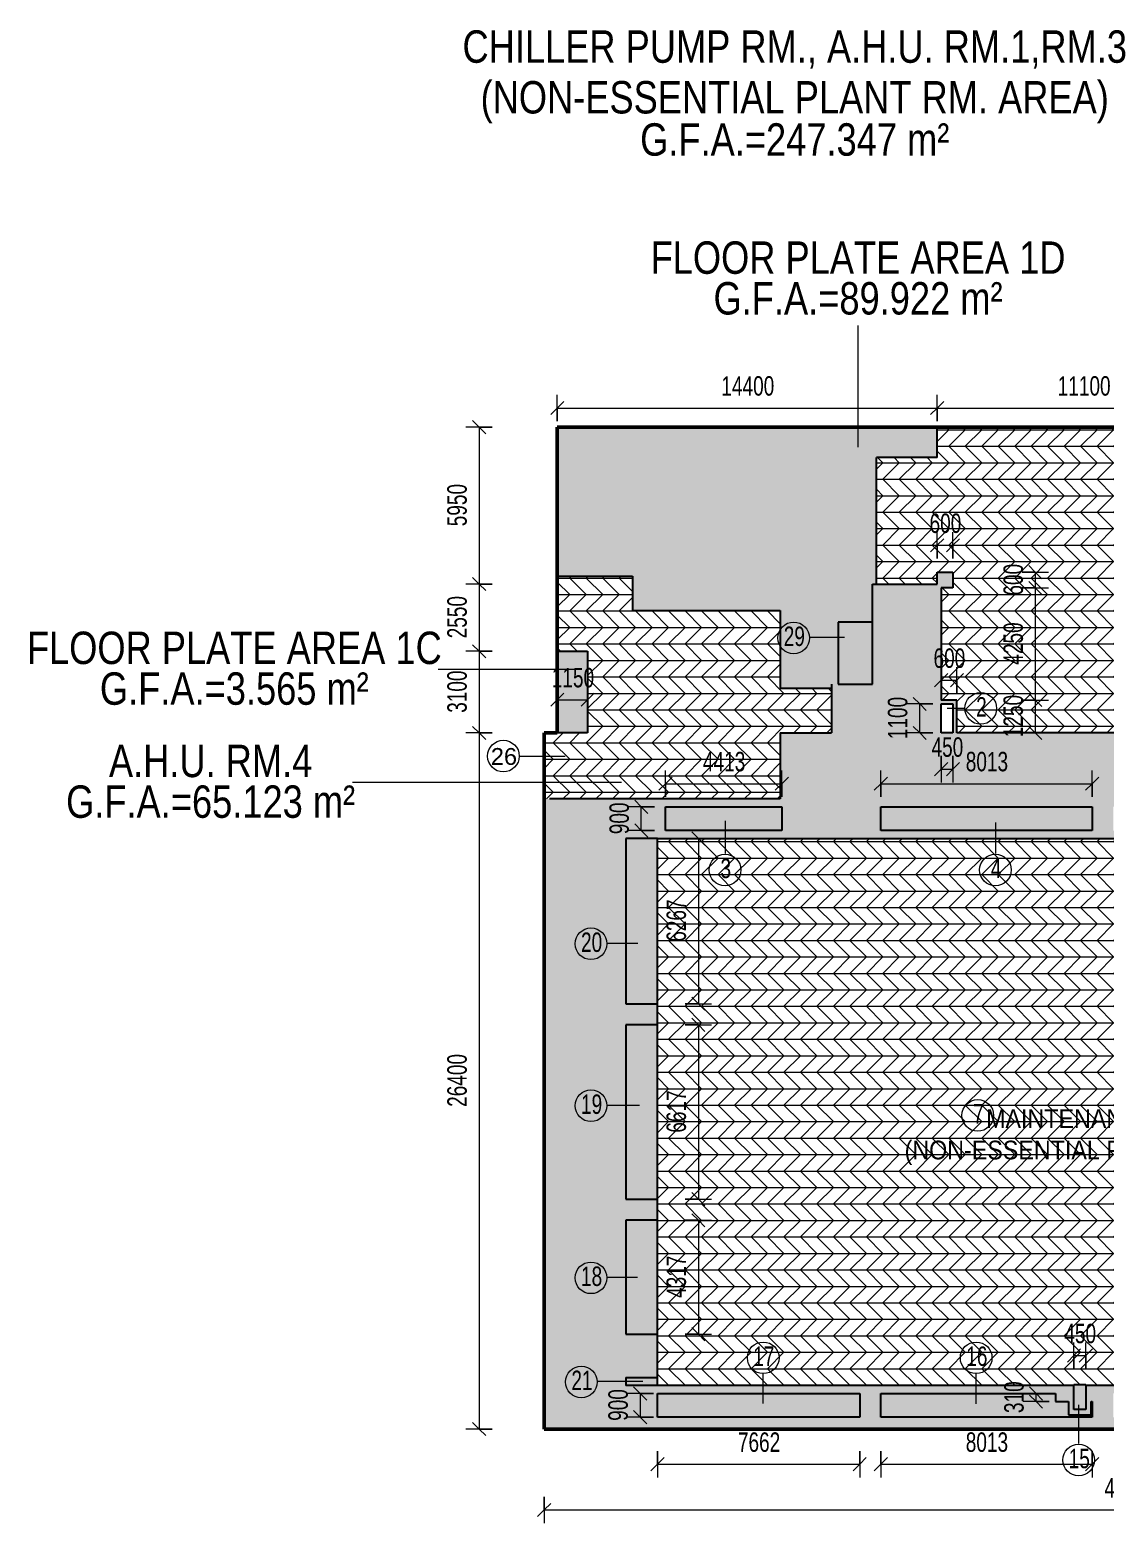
# Model space of a CAD drawing. Header units: millimetres. Extents: x 35540 to 832230, y -10956 to 416550.
# Drawn here: x 378141 to 418865, y 4140 to 60775 of the extents above; entities that cross this region are included whole.
import ezdxf

# ---------------------------------------------------------------- set-up
doc = ezdxf.new("R2010")
doc.units = ezdxf.units.MM
for name, color, linetype, lineweight in [('A-ANNO-DIMS', 211, 'Continuous', 5), ('A-ANNO-DIMS-500', 211, 'Continuous', 5), ('A-AREA-BNDY', 1, 'Continuous', 18), ('A-AREA-IDEN', 2, 'Continuous', 15), ('A-AREA-PATT', 32, 'Continuous', 5), ('A-DETL', 90, 'Continuous', 5), ('A-DETL-THIN', 151, 'Continuous', 5), ('G-ANNO-TEXT', 231, 'Continuous', 5)]:
    doc.layers.add(name, color=color, linetype=linetype, lineweight=lineweight)
doc.styles.add('Arial', font='arial.ttf', dxfattribs={"width": 0.7, "height": 737.649701})
doc.styles.add('Arial_3', font='arial.ttf', dxfattribs={"width": 0.8, "height": 1229.416168})
doc.styles.add('Arial_5', font='arial.ttf', dxfattribs={"height": 639.296407})
doc.styles.add('Swis721 BT', font='swiss.ttf', dxfattribs={"width": 0.89, "height": 709.553159})
doc.dimstyles.new('Linear_-_1_5mm_Arial', dxfattribs={"dimscale": 304.8, "dimtxt": 750, "dimasz": 1.64042, "dimexe": 1.64042, "dimexo": 0.0625, "dimgap": 0.82021, "dimtad": 1, "dimdec": 0, "dimzin": 0, "dimdsep": 46, "dimtxsty": 'Arial', "dimblk1": 'OBLIQUE', "dimblk2": 'OBLIQUE', "dimsah": 1, "dimcen": 0.09, "dimadec": 0, "dimazin": 0, "dimtfac": 1, "dimtdec": 4, "dimtix": 1, "dimtmove": 0, "dimatfit": 3, "dimfxl": 1.64042, "dimfxlon": 1, "dimtvp": 1, "dimtolj": 1, "dimtzin": 0, "dimarcsym": 2})
pattern_1 = [(0, (360496.2, 0), (0, 624.75), []), (315, (360496.2, 0), (624.75, 6e-14), [883.53, -883.53]), (45, (360496.2, 0), (624.75, -6e-14), [883.53, -883.53])]

# ---------------------------------------------------------------- blocks, each defined once
blk = doc.blocks.new('DIMBLOCK153-2_F')
at = {"layer": 'A-ANNO-DIMS-500'}
for p, q in [((412536, 40725), (412536, 41725)), ((412536, 41225), (412786, 41475)), ((413136, 40725), (413136, 41725)), ((413136, 41225), (413386, 41475)), ((412536, 41225), (412286, 40975)), ((412536, 41225), (413136, 41225)), ((412536, 41225), (412536, 40725)), ((413136, 41225), (412886, 40975)), ((413136, 41225), (413136, 40725))]:
    blk.add_line(p, q, dxfattribs=at)
at = {"layer": 'A-ANNO-DIMS-500', "color": 0, "insert": (412247, 42432), "char_height": 737.6, "width": 1412.31, "attachment_point": 1, "line_spacing_factor": 0.938532, "style": 'Arial'}
blk.add_mtext('600', dxfattribs=at)
blk = doc.blocks.new('_Oblique')
at = {"color": 0, "linetype": 'ByBlock', "lineweight": -2}
blk.add_line((-0.5, -0.5), (0.5, 0.5), dxfattribs=at)
blk = doc.blocks.new('DIMBLOCK156-2_F')
at = {"layer": 'A-ANNO-DIMS-500'}
for p, q in [((398136, 45933), (398136, 46933)), ((398136, 46433), (398386, 46683)), ((412536, 45933), (412536, 46933)), ((412536, 46433), (412786, 46683)), ((398136, 46433), (397886, 46183)), ((398136, 46433), (412536, 46433)), ((398136, 46433), (398136, 45933)), ((412536, 46433), (412286, 46183)), ((412536, 46433), (412536, 45933))]:
    blk.add_line(p, q, dxfattribs=at)
at = {"layer": 'A-ANNO-DIMS-500', "color": 0, "insert": (404355, 47640), "char_height": 737.6, "width": 2353.85, "attachment_point": 1, "line_spacing_factor": 0.938532, "style": 'Arial'}
blk.add_mtext('14400', dxfattribs=at)
blk = doc.blocks.new('DIMBLOCK157-2_F')
at = {"layer": 'A-ANNO-DIMS-500'}
for p, q in [((412536, 45933), (412536, 46933)), ((412536, 46433), (412786, 46683)), ((423636, 46933), (423636, 45933)), ((423636, 46433), (423636, 46933)), ((423636, 46433), (423886, 46683)), ((412536, 46433), (412286, 46183)), ((412536, 46433), (423636, 46433)), ((412536, 46433), (412536, 45933)), ((423636, 46433), (423386, 46183))]:
    blk.add_line(p, q, dxfattribs=at)
at = {"layer": 'A-ANNO-DIMS-500', "color": 0, "insert": (417105, 47640), "char_height": 737.6, "width": 2353.85, "attachment_point": 1, "line_spacing_factor": 0.938532, "style": 'Arial'}
blk.add_mtext('11100', dxfattribs=at)
blk = doc.blocks.new('DIMBLOCK164-2_F')
at = {"layer": 'A-ANNO-DIMS-500'}
for p, q in [((417721, 9994), (417721, 10994)), ((418171, 9994), (418171, 10994)), ((417721, 10494), (417471, 10244)), ((417721, 10494), (417971, 10744)), ((417721, 10494), (418171, 10494)), ((417721, 10494), (417721, 9994)), ((418171, 10494), (417921, 10244)), ((418171, 10494), (418421, 10744)), ((418171, 10494), (418171, 9994))]:
    blk.add_line(p, q, dxfattribs=at)
at = {"layer": 'A-ANNO-DIMS-500', "color": 0, "insert": (417357, 11701), "char_height": 737.6, "width": 1412.31, "attachment_point": 1, "line_spacing_factor": 0.938532, "style": 'Arial'}
blk.add_mtext('450', dxfattribs=at)
blk = doc.blocks.new('DIMBLOCK165-2_F')
at = {"layer": 'A-ANNO-DIMS-500'}
for p, q in [((402983, 30107), (403983, 30107)), ((403483, 30107), (402983, 30107)), ((403483, 30107), (403233, 30357)), ((403483, 30107), (403483, 23841)), ((403483, 30107), (403733, 29857)), ((402983, 23841), (403983, 23841)), ((403483, 23841), (402983, 23841)), ((403483, 23841), (403233, 24091)), ((403483, 23841), (403733, 23591))]:
    blk.add_line(p, q, dxfattribs=at)
at = {"layer": 'A-ANNO-DIMS-500', "color": 0, "insert": (402276, 26190), "char_height": 737.6, "width": 1883.08, "attachment_point": 1, "rotation": 90, "line_spacing_factor": 0.938532, "style": 'Arial'}
blk.add_mtext('6267', dxfattribs=at)
blk = doc.blocks.new('DIMBLOCK166-2_F')
at = {"layer": 'A-ANNO-DIMS-500'}
for p, q in [((403483, 23041), (403233, 23291)), ((402983, 23041), (403983, 23041)), ((403483, 23041), (402983, 23041)), ((403483, 23041), (403483, 16424)), ((403483, 23041), (403733, 22791)), ((403483, 16424), (403233, 16674)), ((402983, 16424), (403983, 16424)), ((403483, 16424), (402983, 16424)), ((403483, 16424), (403733, 16174))]:
    blk.add_line(p, q, dxfattribs=at)
at = {"layer": 'A-ANNO-DIMS-500', "color": 0, "insert": (402276, 18948), "char_height": 737.6, "width": 1883.08, "attachment_point": 1, "rotation": 90, "line_spacing_factor": 0.938532, "style": 'Arial'}
blk.add_mtext('6617', dxfattribs=at)
blk = doc.blocks.new('DIMBLOCK167-2_F')
at = {"layer": 'A-ANNO-DIMS-500'}
for p, q in [((403483, 15624), (403233, 15874)), ((402983, 15624), (403983, 15624)), ((403483, 15624), (402983, 15624)), ((403483, 15624), (403483, 11307)), ((403483, 15624), (403733, 15374)), ((403483, 11307), (403233, 11557)), ((402983, 11307), (403983, 11307)), ((403483, 11307), (402983, 11307)), ((403483, 11307), (403733, 11057))]:
    blk.add_line(p, q, dxfattribs=at)
at = {"layer": 'A-ANNO-DIMS-500', "color": 0, "insert": (402276, 12681), "char_height": 737.6, "width": 1883.08, "attachment_point": 1, "rotation": 90, "line_spacing_factor": 0.938532, "style": 'Arial'}
blk.add_mtext('4317', dxfattribs=at)
blk = doc.blocks.new('DIMBLOCK174-2_F')
at = {"layer": 'A-ANNO-DIMS-500'}
for p, q in [((395172, 45707), (394922, 45957)), ((395672, 45707), (394672, 45707)), ((395172, 45707), (395172, 39757)), ((395172, 45707), (395422, 45457)), ((395172, 45707), (395672, 45707)), ((395672, 39757), (394672, 39757)), ((395172, 39757), (394922, 40007)), ((395172, 39757), (395422, 39507)), ((395172, 39757), (395672, 39757))]:
    blk.add_line(p, q, dxfattribs=at)
at = {"layer": 'A-ANNO-DIMS-500', "color": 0, "insert": (393965, 41948), "char_height": 737.6, "width": 1883.08, "attachment_point": 1, "rotation": 90, "line_spacing_factor": 0.938532, "style": 'Arial'}
blk.add_mtext('5950', dxfattribs=at)
blk = doc.blocks.new('DIMBLOCK175-2_F')
at = {"layer": 'A-ANNO-DIMS-500'}
for p, q in [((395672, 39757), (394672, 39757)), ((395172, 39757), (394922, 40007)), ((395172, 39757), (395172, 37207)), ((395172, 39757), (395422, 39507)), ((395172, 39757), (395672, 39757)), ((395172, 37207), (394922, 37457)), ((395672, 37207), (394672, 37207)), ((395172, 37207), (395422, 36957)), ((395172, 37207), (395672, 37207))]:
    blk.add_line(p, q, dxfattribs=at)
at = {"layer": 'A-ANNO-DIMS-500', "color": 0, "insert": (393965, 37698), "char_height": 737.6, "width": 1883.08, "attachment_point": 1, "rotation": 90, "line_spacing_factor": 0.938532, "style": 'Arial'}
blk.add_mtext('2550', dxfattribs=at)
blk = doc.blocks.new('DIMBLOCK176-2_F')
at = {"layer": 'A-ANNO-DIMS-500'}
for p, q in [((395172, 37207), (394922, 37457)), ((395672, 37207), (394672, 37207)), ((395172, 37207), (395172, 34107)), ((395172, 37207), (395422, 36957)), ((395172, 37207), (395672, 37207)), ((395672, 34107), (394672, 34107)), ((395172, 34107), (394922, 34357)), ((395172, 34107), (395422, 33857)), ((395172, 34107), (395672, 34107))]:
    blk.add_line(p, q, dxfattribs=at)
at = {"layer": 'A-ANNO-DIMS-500', "color": 0, "insert": (393965, 34873), "char_height": 737.6, "width": 1883.08, "attachment_point": 1, "rotation": 90, "line_spacing_factor": 0.938532, "style": 'Arial'}
blk.add_mtext('3100', dxfattribs=at)
blk = doc.blocks.new('DIMBLOCK177-2_F')
at = {"layer": 'A-ANNO-DIMS-500'}
for p, q in [((395672, 34107), (394672, 34107)), ((395172, 34107), (394922, 34357)), ((395172, 34107), (395172, 7707)), ((395172, 34107), (395422, 33857)), ((395172, 34107), (395672, 34107)), ((395172, 7707), (394922, 7957)), ((395672, 7707), (394672, 7707)), ((395172, 7707), (395422, 7457)), ((395172, 7707), (395672, 7707))]:
    blk.add_line(p, q, dxfattribs=at)
at = {"layer": 'A-ANNO-DIMS-500', "color": 0, "insert": (393965, 19927), "char_height": 737.6, "width": 2353.85, "attachment_point": 1, "rotation": 90, "line_spacing_factor": 0.938532, "style": 'Arial'}
blk.add_mtext('26400', dxfattribs=at)
blk = doc.blocks.new('DIMBLOCK178-2_F')
at = {"layer": 'A-ANNO-DIMS-500'}
for p, q in [((402236, 31685), (402236, 32685)), ((402236, 32185), (402486, 32435)), ((406648, 31685), (406648, 32685)), ((406648, 32185), (406898, 32435)), ((402236, 32185), (401986, 31935)), ((402236, 32185), (406648, 32185)), ((402236, 32185), (402236, 31685)), ((406648, 32185), (406398, 31935)), ((406648, 32185), (406648, 31685))]:
    blk.add_line(p, q, dxfattribs=at)
at = {"layer": 'A-ANNO-DIMS-500', "color": 0, "insert": (403657, 33392), "char_height": 737.6, "width": 1883.08, "attachment_point": 1, "line_spacing_factor": 0.938532, "style": 'Arial'}
blk.add_mtext('4413', dxfattribs=at)
blk = doc.blocks.new('DIMBLOCK179-2_F')
at = {"layer": 'A-ANNO-DIMS-500'}
for p, q in [((410398, 31685), (410398, 32685)), ((410398, 32185), (410648, 32435)), ((418411, 31685), (418411, 32685)), ((418411, 32185), (418661, 32435)), ((410398, 32185), (410148, 31935)), ((410398, 32185), (418411, 32185)), ((410398, 32185), (410398, 31685)), ((418411, 32185), (418161, 31935)), ((418411, 32185), (418411, 31685))]:
    blk.add_line(p, q, dxfattribs=at)
at = {"layer": 'A-ANNO-DIMS-500', "color": 0, "insert": (413620, 33392), "char_height": 737.6, "width": 1883.08, "attachment_point": 1, "line_spacing_factor": 0.938532, "style": 'Arial'}
blk.add_mtext('8013', dxfattribs=at)
blk = doc.blocks.new('DIMBLOCK190-2_F')
at = {"layer": 'A-ANNO-DIMS-500'}
for p, q in [((401936, 6874), (401936, 5874)), ((401936, 6374), (401936, 6874)), ((409598, 6874), (409598, 5874)), ((409598, 6374), (409598, 6874)), ((401936, 6374), (401686, 6124)), ((401936, 6374), (402186, 6624)), ((401936, 6374), (409598, 6374)), ((409598, 6374), (409348, 6124)), ((409598, 6374), (409848, 6624))]:
    blk.add_line(p, q, dxfattribs=at)
at = {"layer": 'A-ANNO-DIMS-500', "color": 0, "insert": (404982, 7581), "char_height": 737.6, "width": 1883.08, "attachment_point": 1, "line_spacing_factor": 0.938532, "style": 'Arial'}
blk.add_mtext('7662', dxfattribs=at)
blk = doc.blocks.new('DIMBLOCK191-2_F')
at = {"layer": 'A-ANNO-DIMS-500'}
for p, q in [((410398, 6874), (410398, 5874)), ((410398, 6374), (410398, 6874)), ((418411, 6874), (418411, 5874)), ((418411, 6374), (418411, 6874)), ((410398, 6374), (410148, 6124)), ((410398, 6374), (410648, 6624)), ((410398, 6374), (418411, 6374)), ((418411, 6374), (418161, 6124)), ((418411, 6374), (418661, 6624))]:
    blk.add_line(p, q, dxfattribs=at)
at = {"layer": 'A-ANNO-DIMS-500', "color": 0, "insert": (413620, 7581), "char_height": 737.6, "width": 1883.08, "attachment_point": 1, "line_spacing_factor": 0.938532, "style": 'Arial'}
blk.add_mtext('8013', dxfattribs=at)
blk = doc.blocks.new('DIMBLOCK194-2_F')
at = {"layer": 'A-ANNO-DIMS-500'}
for p, q in [((416283, 9057), (416033, 9307)), ((415783, 9057), (416783, 9057)), ((416283, 9057), (415783, 9057)), ((416783, 8747), (415783, 8747)), ((416283, 8747), (416033, 8997)), ((416283, 8747), (416283, 9057)), ((416283, 9057), (416533, 8807)), ((416283, 8747), (416533, 8497)), ((416283, 8747), (416783, 8747))]:
    blk.add_line(p, q, dxfattribs=at)
at = {"layer": 'A-ANNO-DIMS-500', "color": 0, "insert": (415076, 8314), "char_height": 737.6, "width": 1412.31, "attachment_point": 1, "rotation": 90, "line_spacing_factor": 0.938532, "style": 'Arial'}
blk.add_mtext('310', dxfattribs=at)
blk = doc.blocks.new('DIMBLOCK212-2_F')
at = {"layer": 'A-ANNO-DIMS-500'}
for p, q in [((412373, 35207), (411373, 35207)), ((411873, 35207), (411623, 35457)), ((411873, 34107), (411873, 35207)), ((411873, 35207), (412123, 34957)), ((411873, 35207), (412373, 35207)), ((412373, 34107), (411373, 34107)), ((411873, 34107), (411623, 34357)), ((411873, 34107), (412123, 33857)), ((411873, 34107), (412373, 34107))]:
    blk.add_line(p, q, dxfattribs=at)
at = {"layer": 'A-ANNO-DIMS-500', "color": 0, "insert": (410666, 33873), "char_height": 737.6, "width": 1883.08, "attachment_point": 1, "rotation": 90, "line_spacing_factor": 0.938532, "style": 'Arial'}
blk.add_mtext('1100', dxfattribs=at)
blk = doc.blocks.new('DIMBLOCK213-2_F')
at = {"layer": 'A-ANNO-DIMS-500'}
for p, q in [((412686, 33235), (412686, 32235)), ((412686, 32735), (412686, 33235)), ((412686, 32735), (412936, 32985)), ((413136, 33235), (413136, 32235)), ((413136, 32735), (413136, 33235)), ((413136, 32735), (413386, 32985)), ((412686, 32735), (412436, 32485)), ((412686, 32735), (413136, 32735)), ((413136, 32735), (412886, 32485))]:
    blk.add_line(p, q, dxfattribs=at)
at = {"layer": 'A-ANNO-DIMS-500', "color": 0, "insert": (412322, 33942), "char_height": 737.6, "width": 1412.31, "attachment_point": 1, "line_spacing_factor": 0.938532, "style": 'Arial'}
blk.add_mtext('450', dxfattribs=at)
blk = doc.blocks.new('DIMBLOCK214-2_F')
at = {"layer": 'A-ANNO-DIMS-500'}
for p, q in [((412686, 36608), (412686, 35608)), ((412686, 36108), (412686, 36608)), ((412686, 36108), (412936, 36358)), ((413286, 35608), (413286, 36608)), ((413286, 36108), (413536, 36358)), ((412686, 36108), (412436, 35858)), ((412686, 36108), (413286, 36108)), ((413286, 36108), (413036, 35858)), ((413286, 36108), (413286, 35608))]:
    blk.add_line(p, q, dxfattribs=at)
at = {"layer": 'A-ANNO-DIMS-500', "color": 0, "insert": (412397, 37315), "char_height": 737.6, "width": 1412.31, "attachment_point": 1, "line_spacing_factor": 0.938532, "style": 'Arial'}
blk.add_mtext('600', dxfattribs=at)
blk = doc.blocks.new('DLN_Area Tag - 1_5MM NUMBER-4095195-2_F')
at = {"layer": 'A-AREA-IDEN'}
blk.add_circle((-0.04, 0.81), 1.2, dxfattribs=at)
blk = doc.blocks.new('DIMBLOCK217-2_F')
at = {"layer": 'A-ANNO-DIMS-500'}
for p, q in [((401819, 31307), (400819, 31307)), ((401319, 31307), (401069, 31557)), ((401319, 30407), (401319, 31307)), ((401319, 31307), (401569, 31057)), ((401319, 31307), (401819, 31307)), ((401319, 30407), (401069, 30657)), ((401819, 30407), (400819, 30407)), ((401319, 30407), (401569, 30157)), ((401319, 30407), (401819, 30407))]:
    blk.add_line(p, q, dxfattribs=at)
at = {"layer": 'A-ANNO-DIMS-500', "color": 0, "insert": (400112, 30269), "char_height": 737.6, "width": 1412.31, "attachment_point": 1, "rotation": 90, "line_spacing_factor": 0.938532, "style": 'Arial'}
blk.add_mtext('900', dxfattribs=at)
blk = doc.blocks.new('DIMBLOCK218-2_F')
at = {"layer": 'A-ANNO-DIMS-500'}
for p, q in [((401277, 9057), (401027, 9307)), ((401777, 9057), (400777, 9057)), ((401277, 9057), (401277, 8157)), ((401277, 9057), (401527, 8807)), ((401277, 9057), (401777, 9057)), ((401777, 8157), (400777, 8157)), ((401277, 8157), (401027, 8407)), ((401277, 8157), (401527, 7907)), ((401277, 8157), (401777, 8157))]:
    blk.add_line(p, q, dxfattribs=at)
at = {"layer": 'A-ANNO-DIMS-500', "color": 0, "insert": (400070, 8019), "char_height": 737.6, "width": 1412.31, "attachment_point": 1, "rotation": 90, "line_spacing_factor": 0.938532, "style": 'Arial'}
blk.add_mtext('900', dxfattribs=at)
blk = doc.blocks.new('DIMBLOCK220-2_F')
at = {"layer": 'A-ANNO-DIMS-500'}
for p, q in [((416256, 40207), (416006, 40457)), ((415756, 40207), (416756, 40207)), ((416256, 40207), (415756, 40207)), ((416256, 39607), (416006, 39857)), ((416256, 40207), (416256, 39607)), ((416256, 40207), (416506, 39957)), ((415756, 39607), (416756, 39607)), ((416256, 39607), (415756, 39607)), ((416256, 39607), (416506, 39357))]:
    blk.add_line(p, q, dxfattribs=at)
at = {"layer": 'A-ANNO-DIMS-500', "color": 0, "insert": (415049, 39319), "char_height": 737.6, "width": 1412.31, "attachment_point": 1, "rotation": 90, "line_spacing_factor": 0.938532, "style": 'Arial'}
blk.add_mtext('600', dxfattribs=at)
blk = doc.blocks.new('DIMBLOCK221-2_F')
at = {"layer": 'A-ANNO-DIMS-500'}
for p, q in [((416256, 39607), (416006, 39857)), ((415756, 39607), (416756, 39607)), ((416256, 39607), (415756, 39607)), ((416256, 39607), (416256, 35357)), ((416256, 39607), (416506, 39357)), ((415756, 35357), (416756, 35357)), ((416256, 35357), (415756, 35357)), ((416256, 35357), (416006, 35607)), ((416256, 35357), (416506, 35107))]:
    blk.add_line(p, q, dxfattribs=at)
at = {"layer": 'A-ANNO-DIMS-500', "color": 0, "insert": (415049, 36698), "char_height": 737.6, "width": 1883.08, "attachment_point": 1, "rotation": 90, "line_spacing_factor": 0.938532, "style": 'Arial'}
blk.add_mtext('4250', dxfattribs=at)
blk = doc.blocks.new('DIMBLOCK222-2_F')
at = {"layer": 'A-ANNO-DIMS-500'}
for p, q in [((415756, 35357), (416756, 35357)), ((416256, 35357), (415756, 35357)), ((416256, 35357), (416006, 35607)), ((416256, 35357), (416256, 34107)), ((416256, 35357), (416506, 35107)), ((415756, 34107), (416756, 34107)), ((416256, 34107), (415756, 34107)), ((416256, 34107), (416006, 34357)), ((416256, 34107), (416506, 33857))]:
    blk.add_line(p, q, dxfattribs=at)
at = {"layer": 'A-ANNO-DIMS-500', "color": 0, "insert": (415049, 33948), "char_height": 737.6, "width": 1883.08, "attachment_point": 1, "rotation": 90, "line_spacing_factor": 0.938532, "style": 'Arial'}
blk.add_mtext('1250', dxfattribs=at)
blk = doc.blocks.new('DIMBLOCK223-2_F')
at = {"layer": 'A-ANNO-DIMS-500'}
for p, q in [((397636, 5140), (397636, 4140)), ((397636, 4640), (397636, 5140)), ((442086, 5140), (442086, 4140)), ((442086, 4640), (442086, 5140)), ((397636, 4640), (397386, 4390)), ((397636, 4640), (397886, 4890)), ((397636, 4640), (442086, 4640)), ((442086, 4640), (441836, 4390)), ((442086, 4640), (442336, 4890))]:
    blk.add_line(p, q, dxfattribs=at)
at = {"layer": 'A-ANNO-DIMS-500', "color": 0, "insert": (418880, 5846), "char_height": 737.6, "width": 2353.85, "attachment_point": 1, "line_spacing_factor": 0.938532, "style": 'Arial'}
blk.add_mtext('44450', dxfattribs=at)
blk = doc.blocks.new('DIMBLOCK227-2_F')
at = {"layer": 'A-ANNO-DIMS-500'}
for p, q in [((398136, 35869), (398136, 34869)), ((398136, 35369), (398136, 35869)), ((399286, 35869), (399286, 34869)), ((399286, 35369), (399286, 35869)), ((398136, 35369), (397886, 35119)), ((398136, 35369), (398386, 35619)), ((398136, 35369), (399286, 35369)), ((399286, 35369), (399036, 35119)), ((399286, 35369), (399536, 35619))]:
    blk.add_line(p, q, dxfattribs=at)
at = {"layer": 'A-ANNO-DIMS-500', "color": 0, "insert": (397926, 36576), "char_height": 737.6, "width": 1883.08, "attachment_point": 1, "line_spacing_factor": 0.938532, "style": 'Arial'}
blk.add_mtext('1150', dxfattribs=at)

msp = doc.modelspace()

# ---------------------------------------------------------------- hatches: boundary and pattern name
at = {"layer": 'A-AREA-PATT'}
h = msp.add_hatch(dxfattribs=at)
h.set_pattern_fill('FP_82', color=132, style=0, pattern_type=2)
h.set_pattern_definition(pattern_1)
h.paths.add_polyline_path([(413285.5, 34107.5), (424385.5, 34107.5), (424385.5, 39607.5), (432030.5, 39607.5), (432030.5, 52157.5), (423635.5, 52157.5), (423635.5, 45707.5), (412535.5, 45707.5), (412535.5, 44557.5), (410235.5, 44557.5), (410235.5, 39757.5), (412535.5, 39757.5), (412535.5, 40207.5), (413135.5, 40207.5), (413135.5, 39607.5), (412685.5, 39607.5), (412685.5, 35357.5), (413285.5, 35357.5), (413285.5, 34260.9)], flags=0)
for color, points in [(9, [(408535.5, 35807.5), (408535.5, 35957.5), (408785.5, 35957.5), (408785.5, 38307.5), (410085.5, 38307.5), (410085.5, 39757.5), (410235.5, 39757.5), (410235.5, 44557.5), (412535.5, 44557.5), (412535.5, 45707.5), (398135.5, 45707.5), (398135.5, 40057.5), (400985.5, 40057.5), (400985.5, 38757.5), (406585.5, 38757.5), (406585.5, 35807.5)]), (11, [(410085.5, 35957.5), (410085.5, 38307.5), (408785.5, 38307.5), (408785.5, 35957.5)]), (9, [(399285.5, 34107.5), (399285.5, 37207.5), (398135.5, 37207.5), (398135.5, 34107.5)]), (11, [(406648, 30407.5), (406648, 31307.5), (402235.5, 31307.5), (402235.5, 30407.5), (406585.5, 30407.5)]), (11, [(418410.5, 30407.5), (418410.5, 31307.5), (410398, 31307.5), (410398, 30407.5), (415686, 30407.5)]), (11, [(401670.6, 23840.8), (401935.5, 23840.8), (401935.5, 30107.5), (400735.5, 30107.5), (400735.5, 23840.8)]), (11, [(401935.5, 16424.2), (401935.5, 23040.8), (400735.5, 23040.8), (400735.5, 16424.2), (401670.6, 16424.2)]), (11, [(401670.6, 11307.5), (401935.5, 11307.5), (401935.5, 15624.2), (400735.5, 15624.2), (400735.5, 11307.5)]), (11, [(401670.6, 9357.5), (401935.5, 9357.5), (401935.5, 9657.5), (400735.5, 9657.5), (400735.5, 9357.5)]), (255, [(418170.5, 8447.5), (418170.5, 9397.5), (417720.5, 9397.5), (417720.5, 8447.5)]), (11, [(401935.5, 8157.5), (409598, 8157.5), (409598, 9057.5), (401935.5, 9057.5), (401935.5, 8497.3)]), (11, [(418170.5, 8157.5), (418410.5, 8157.5), (418410.5, 8747.5), (418370.5, 8747.5), (418370.5, 8247.5), (417520.5, 8247.5), (417520.5, 8747.5), (417020.5, 8747.5), (417020.5, 9057.5), (410398, 9057.5), (410398, 8157.5), (417720.5, 8157.5)])]:
    msp.add_hatch(color=color, dxfattribs=at).paths.add_polyline_path(points, flags=0)
h = msp.add_hatch(color=9, dxfattribs=at)
h.paths.add_polyline_path([(417720.5, 7707.5), (442085.5, 7707.5), (442085.5, 9857.5), (438985.5, 9857.5), (438985.5, 12077.5), (446365.5, 12077.5), (446365.5, 13327.5), (449285.5, 13327.5), (449285.5, 16324.2), (448535.5, 16324.2), (448535.5, 15874.2), (442135.5, 15874.2), (442135.5, 18979.2), (438985.5, 18979.2), (438985.5, 20929.2), (443985.5, 20929.2), (443985.5, 31607.5), (448535.5, 31607.5), (448535.5, 31007.5), (449285.5, 31007.5), (449285.5, 34107.5), (448160.5, 34107.5), (448160.5, 34332.5), (424385.5, 34332.5), (424385.5, 34107.5), (413285.5, 34107.5), (413285.5, 35357.5), (412685.5, 35357.5), (412685.5, 39607.5), (413135.5, 39607.5), (413135.5, 40207.5), (412535.5, 40207.5), (412535.5, 39757.5), (410085.5, 39757.5), (410085.5, 35957.5), (408535.5, 35957.5), (408535.5, 34107.5), (406585.5, 34107.5), (406585.5, 31607.5), (397635.5, 31607.5), (397635.5, 7707.5), (417520.5, 7707.5)], flags=0)
h.paths.add_polyline_path([(401935.5, 8157.5), (401935.5, 9057.5), (409598, 9057.5), (409598, 8157.5)], flags=0)
h.paths.add_polyline_path([(410398, 8157.5), (410398, 9057.5), (417020.5, 9057.5), (417020.5, 8747.5), (417520.5, 8747.5), (417520.5, 8247.5), (418370.5, 8247.5), (418370.5, 8747.5), (418410.5, 8747.5), (418410.5, 8157.5), (415686, 8157.5)], flags=0)
h.paths.add_polyline_path([(429701.4, 8157.5), (428023, 8157.5), (428023, 9057.5), (435685.5, 9057.5), (435685.5, 8157.5)], flags=0)
h.paths.add_polyline_path([(427223, 8157.5), (419210.5, 8157.5), (419210.5, 9057.5), (427223, 9057.5), (427223, 8324.6)], flags=0)
h.paths.add_polyline_path([(418170.5, 8447.5), (417720.5, 8447.5), (417720.5, 9357.5), (400735.5, 9357.5), (400735.5, 9657.5), (401935.5, 9657.5), (401935.5, 11307.5), (400735.5, 11307.5), (400735.5, 15624.2), (401935.5, 15624.2), (401935.5, 16424.2), (400735.5, 16424.2), (400735.5, 23040.8), (401935.5, 23040.8), (401935.5, 23840.8), (400735.5, 23840.8), (400735.5, 30107.5), (434495.5, 30107.5), (434495.5, 30517.5), (435445.5, 30517.5), (435445.5, 30107.5), (435685.5, 30107.5), (435685.5, 9357.5), (418170.5, 9357.5), (418170.5, 8697.5)], flags=0)
h.paths.add_polyline_path([(435985.5, 9357.5), (435985.5, 15624.2), (436885.5, 15624.2), (436885.5, 9357.5)], flags=0)
h.paths.add_polyline_path([(440089.6, 13507.5), (438985.5, 13507.5), (438985.5, 15457.5), (440985.5, 15457.5), (440985.5, 13507.5)], flags=0)
h.paths.add_polyline_path([(436885.5, 16424.2), (435985.5, 16424.2), (435985.5, 23040.8), (436885.5, 23040.8), (436885.5, 16913.4)], flags=0)
h.paths.add_polyline_path([(438985.5, 21079.2), (438985.5, 21529.2), (439935.5, 21529.2), (439935.5, 21079.2)], flags=0)
h.paths.add_polyline_path([(441710.5, 21079.2), (440085.5, 21079.2), (440085.5, 21529.2), (441710.5, 21529.2)], flags=0)
h.paths.add_polyline_path([(435985.5, 23840.8), (435985.5, 27117.5), (436885.5, 27117.5), (436885.5, 23840.8)], flags=0)
h.paths.add_polyline_path([(402235.5, 30407.5), (402235.5, 31307.5), (406648, 31307.5), (406648, 30407.5)], flags=0)
h.paths.add_polyline_path([(428023, 30407.5), (428023, 31307.5), (435685.5, 31307.5), (435685.5, 30717.5), (434295.5, 30717.5), (434295.5, 30407.5), (429701.4, 30407.5)], flags=0)
h.paths.add_polyline_path([(419210.5, 30407.5), (419210.5, 31307.5), (427223, 31307.5), (427223, 30407.5)], flags=0)
h.paths.add_polyline_path([(415686, 30407.5), (410398, 30407.5), (410398, 31307.5), (418410.5, 31307.5), (418410.5, 30407.5)], flags=0)
h.paths.add_polyline_path([(413135.5, 34107.5), (412685.5, 34107.5), (412685.5, 35207.5), (413135.5, 35207.5), (413135.5, 34332.5)], flags=0)
h = msp.add_hatch(dxfattribs=at)
h.set_pattern_fill('FP_82', color=132, style=0, pattern_type=2)
h.set_pattern_definition(pattern_1)
h.paths.add_polyline_path([(401944.5, 31607.5), (406585.5, 31607.5), (406585.5, 34107.5), (408535.5, 34107.5), (408535.5, 35807.5), (406585.5, 35807.5), (406585.5, 38757.5), (400985.5, 38757.5), (400985.5, 40057.5), (398135.5, 40057.5), (398135.5, 37207.5), (399285.5, 37207.5), (399285.5, 34107.5), (397635.5, 34107.5), (397635.5, 31607.5), (401935.5, 31607.5)], flags=0)
h = msp.add_hatch(dxfattribs=at)
h.set_pattern_fill('FP_82', color=132, style=0, pattern_type=2)
h.set_pattern_definition(pattern_1)
h.paths.add_polyline_path([(401935.5, 9357.5), (417720.5, 9357.5), (417720.5, 9397.5), (418170.5, 9397.5), (418170.5, 9357.5), (435685.5, 9357.5), (435685.5, 30107.5), (401935.5, 30106.9), (401935.5, 9657.5)], flags=0)

# ---------------------------------------------------------------- linework, layer by layer
at = {"layer": 'A-AREA-BNDY', "lineweight": 25}
for p, q in [((423635.5, 45707.5), (398135.5, 45707.5)), ((398135.5, 45707.5), (398135.5, 34107.5)), ((412535.5, 44557.5), (412535.5, 45707.5)), ((412535.5, 44557.5), (410235.5, 44557.5)), ((410235.5, 39757.5), (410235.5, 44557.5)), ((398135.5, 40057.5), (400985.5, 40057.5)), ((400985.5, 40057.5), (400985.5, 38757.5)), ((410085.5, 39757.5), (412535.5, 39757.5)), ((410085.5, 35957.5), (410085.5, 39757.5)), ((412535.5, 39757.5), (412535.5, 40207.5)), ((412535.5, 40207.5), (413135.5, 40207.5)), ((413135.5, 40207.5), (413135.5, 39607.5)), ((412685.5, 39607.5), (412685.5, 35347.5)), ((413135.5, 39607.5), (412685.5, 39607.5)), ((400985.5, 38757.5), (406585.5, 38757.5)), ((406585.5, 38757.5), (406585.5, 35807.5)), ((410085.5, 38307.5), (408785.5, 38307.5)), ((408785.5, 38307.5), (408785.5, 35957.5)), ((398135.5, 37207.5), (399285.5, 37207.5)), ((399285.5, 37207.5), (399285.5, 34107.5)), ((406585.5, 35807.5), (408535.5, 35807.5)), ((408535.5, 35957.5), (408535.5, 34107.5)), ((408785.5, 35957.5), (410085.5, 35957.5)), ((413285.5, 35357.5), (412685.5, 35357.5)), ((412685.5, 35207.5), (413135.5, 35207.5)), ((412685.5, 34107.5), (412685.5, 35207.5)), ((413135.5, 35207.5), (413135.5, 34107.5)), ((413285.5, 34107.5), (413285.5, 35357.5)), ((397635.5, 7707.5), (397635.5, 34107.5)), ((399285.5, 34107.5), (397635.5, 34107.5)), ((406585.5, 34107.5), (408535.5, 34107.5)), ((406585.5, 34107.5), (406585.5, 31607.5)), ((413135.5, 34107.5), (412685.5, 34107.5)), ((424385.5, 34107.5), (413285.5, 34107.5)), ((406585.5, 31607.5), (397835.5, 31607.5)), ((402235.5, 31307.5), (406648, 31307.5)), ((402235.5, 30407.5), (402235.5, 31307.5)), ((406648, 31307.5), (406648, 30407.5)), ((410398, 31307.5), (418410.5, 31307.5)), ((410398, 30407.5), (410398, 31307.5)), ((418410.5, 31307.5), (418410.5, 30407.5)), ((401935.5, 30107.5), (400735.5, 30107.5)), ((400735.5, 30107.5), (400735.5, 23840.8)), ((401935.5, 30107.5), (435445.5, 30107.5)), ((401935.5, 9357.5), (401935.5, 30107.5)), ((406648, 30407.5), (402235.5, 30407.5)), ((418410.5, 30407.5), (410398, 30407.5)), ((400735.5, 23840.8), (401935.5, 23840.8)), ((401935.5, 23040.8), (400735.5, 23040.8)), ((400735.5, 23040.8), (400735.5, 16424.2)), ((400735.5, 16424.2), (401935.5, 16424.2)), ((401935.5, 15624.2), (400735.5, 15624.2)), ((400735.5, 15624.2), (400735.5, 11307.5)), ((400735.5, 11307.5), (401935.5, 11307.5)), ((400735.5, 9657.5), (401935.5, 9657.5)), ((400735.5, 9657.5), (400735.5, 9357.5)), ((417720.5, 9357.5), (400735.5, 9357.5)), ((417720.5, 8447.5), (417720.5, 9397.5)), ((417720.5, 9397.5), (418170.5, 9397.5)), ((418170.5, 9397.5), (418170.5, 8447.5)), ((435685.5, 9357.5), (418170.5, 9357.5)), ((401935.5, 9057.5), (409598, 9057.5)), ((401935.5, 8157.5), (401935.5, 9057.5)), ((409598, 9057.5), (409598, 8157.5)), ((410398, 9057.5), (417020.5, 9057.5)), ((410398, 8157.5), (410398, 9057.5)), ((417020.5, 9057.5), (417020.5, 8747.5)), ((417020.5, 8747.5), (417520.5, 8747.5)), ((417520.5, 8747.5), (417520.5, 8247.5)), ((418370.5, 8247.5), (418370.5, 8747.5)), ((418370.5, 8747.5), (418410.5, 8747.5)), ((418410.5, 8747.5), (418410.5, 8157.5)), ((409598, 8157.5), (401935.5, 8157.5)), ((418410.5, 8157.5), (410398, 8157.5)), ((417520.5, 8247.5), (418370.5, 8247.5)), ((418170.5, 8447.5), (417720.5, 8447.5)), ((397635.5, 7707.5), (442085.5, 7707.5))]:
    msp.add_line(p, q, dxfattribs=at)
at = {"layer": 'A-AREA-IDEN'}
for p, q in [((409536.3, 44953.6), (409536.3, 49556.1)), ((409018.2, 37728.2), (407696.6, 37728.2)), ((398826.2, 36517.3), (393617.3, 36517.3)), ((412915.7, 35051.4), (413589, 35051.4)), ((400568.6, 32228.8), (390374.5, 32228.8)), ((404498.2, 30771.6), (404498.2, 29538.7)), ((414746.8, 30707.9), (414746.8, 29538.7)), ((401187.5, 26125.5), (400010.8, 26125.5)), ((401254.7, 19982.6), (400010.8, 19982.6)), ((401178.2, 13457), (400010.8, 13457)), ((405940.8, 8671.4), (405940.8, 9810.7)), ((414015, 8663.1), (414015, 9810.7)), ((401375.1, 9508.1), (399646.7, 9508.1)), ((417897.9, 8628.2), (417897.9, 7158.4))]:
    msp.add_line(p, q, dxfattribs=at)
at = {"layer": 'A-DETL', "lineweight": 50}
for p, q in [((398135.5, 45707.5), (398135.5, 34107.5)), ((423635.5, 45707.5), (398135.5, 45707.5)), ((398135.5, 34107.5), (397635.5, 34107.5)), ((397635.5, 34107.5), (397635.5, 7707.5)), ((397635.5, 7707.5), (449285.5, 7707.5))]:
    msp.add_line(p, q, dxfattribs=at)
at = {"layer": 'A-DETL-THIN', "color": 8}
msp.add_line((396694.9, 33229), (398435.5, 33229), dxfattribs=at)
msp.add_circle((396094.9, 33229), 600, dxfattribs=at)

# ---------------------------------------------------------------- block references
at = {"layer": 'A-AREA-IDEN', "xscale": 499.9999999999995, "yscale": 499.9999999999995, "zscale": 499.9999999999995}
for p in [(407115.9, 37308.9), (414208.3, 34632.1), (404517.5, 28506.8), (414766.1, 28506.8), (399430.1, 25706.2), (399430.1, 19563.3), (414096.4, 19196.4), (399430.1, 13037.7), (405960.1, 10003.9), (414034.3, 10003.9), (399066, 9088.7), (417917.1, 6126.5)]:
    msp.add_blockref('DLN_Area Tag - 1_5MM NUMBER-4095195-2_F', p, dxfattribs=at)

# ---------------------------------------------------------------- texts
at = {"layer": 'A-AREA-IDEN', "lineweight": 5, "attachment_point": 2, "line_spacing_factor": 0.938532}
for s, insert, char_height, width, style in [('CHILLER PUMP RM., A.H.U. RM.1,RM.3\\P(NON-ESSENTIAL PLANT RM. AREA)', (407136.4, 60756.2), 1229.416, 29700, 'Arial_3'), ('G.F.A.=247.347 m²', (407136.4, 57231.7), 1229.416, 13815, 'Arial_3'), ('FLOOR PLATE AREA 1D', (409536.3, 52752.3), 1229.416, 18540, 'Arial_3'), ('G.F.A.=89.922 m²', (409536.3, 51208.6), 1229.416, 12915, 'Arial_3'), ('FLOOR PLATE AREA 1C', (385892.3, 37951.3), 1229.416, 18540, 'Arial_3'), ('29', (407121.2, 38143.8), 737.65, 954, 'Arial'), ('G.F.A.=3.565 m²', (385892.3, 36407.5), 1229.416, 12015, 'Arial_3'), ('\\fArial|b0|i0|c134|p34|;\\W.7;2', (414213.6, 35467), 737.65, 477, 'Arial'), ('A.H.U. RM.4', (384993.2, 33662.8), 1229.416, 9090, 'Arial_3'), ('G.F.A.=65.123 m²', (384993.2, 32119), 1229.416, 12915, 'Arial_3'), ('\\fArial|b0|i0|c134|p34|;\\W.7;3', (404522.8, 29341.7), 737.65, 477, 'Arial'), ('\\fArial|b0|i0|c134|p34|;\\W.7;4', (414771.4, 29341.7), 737.65, 477, 'Arial'), ('20', (399435.4, 26541.1), 737.65, 954, 'Arial'), ('19', (399435.4, 20398.2), 737.65, 954, 'Arial'), ('\\fArial|b0|i0|c134|p34|;\\W.7;7', (414101.7, 20031.3), 737.65, 477, 'Arial'), ('18', (399435.4, 13872.6), 737.65, 954, 'Arial'), ('17', (405965.4, 10838.8), 737.65, 954, 'Arial'), ('16', (414039.6, 10838.8), 737.65, 954, 'Arial'), ('21', (399071.3, 9923.6), 737.65, 954, 'Arial'), ('15', (417922.4, 6961.4), 737.65, 954, 'Arial')]:
    msp.add_mtext(s, dxfattribs=dict(at, insert=insert, char_height=char_height, width=width, style=style))
at = {"layer": 'G-ANNO-TEXT', "color": 7}
for s, insert, char_height, width, attachment_point, line_spacing_factor, style in [('26', (395616.3, 33536.2), 639.3, 1185.557, 1, 0.938532, 'Arial_5'), ('MAINTENANCE DECK\\P(NON-ESSENTIAL PLANT RM. AREA)', (418947.4, 19835.7), 709.553, 17532, 2, 1.00667, 'Swis721 BT')]:
    msp.add_mtext(s, dxfattribs=dict(at, insert=insert, char_height=char_height, width=width, attachment_point=attachment_point, line_spacing_factor=line_spacing_factor, style=style))

# ---------------------------------------------------------------- dimensions: what is measured, and where the dimension line sits
at = {"layer": 'A-ANNO-DIMS'}
for base, p1, p2, angle, override, picture, middle in [((412535.5, 46433.1), (398135.5, 45933.1), (412535.5, 45933.1), 0, {"dimpost": '<>', "dimfxl": 14399.999943}, 'DIMBLOCK156-2_F', (405335.5, 47059.7)), ((423635.5, 46433.1), (412535.5, 45933.1), (423635.5, 46933.1), 0, {"dimpost": '<>', "dimfxl": 11144.954015}, 'DIMBLOCK157-2_F', (418085.5, 47059.7)), ((395171.7, 39757.5), (395671.7, 45707.5), (395671.7, 39757.5), 90, {"dimpost": '<>', "dimfxl": 5950}, 'DIMBLOCK174-2_F', (394545, 42732.5)), ((416256, 39607.5), (415756, 40207.5), (415756, 39607.5), 90, {"dimpost": '<>', "dimfxl": 600}, 'DIMBLOCK220-2_F', (415629.4, 39907.5)), ((395171.7, 37207.5), (395671.7, 39757.5), (395671.7, 37207.5), 90, {"dimpost": '<>', "dimfxl": 2550}, 'DIMBLOCK175-2_F', (394545, 38482.5)), ((416256, 35357.5), (415756, 39607.5), (415756, 35357.5), 90, {"dimpost": '<>', "dimfxl": 4249.999988}, 'DIMBLOCK221-2_F', (415629.4, 37482.5)), ((395171.7, 34107.5), (395671.7, 37207.5), (395671.7, 34107.5), 90, {"dimpost": '<>', "dimfxl": 3100.000012}, 'DIMBLOCK176-2_F', (394544.8, 35657.5)), ((411873, 35207.5), (412373, 34107.5), (412373, 35207.5), 90, {"dimpost": '<>', "dimfxl": 1100.000012}, 'DIMBLOCK212-2_F', (411246.4, 34657.5)), ((416256, 34107.5), (415756, 35357.5), (415756, 34107.5), 90, {"dimpost": '<>', "dimfxl": 1250.000012}, 'DIMBLOCK222-2_F', (415629.4, 34732.5)), ((395171.7, 7707.5), (395671.7, 34107.5), (395671.7, 7707.5), 90, {"dimpost": '<>', "dimfxl": 26400}, 'DIMBLOCK177-2_F', (394545, 20907.5)), ((406648.0117574, 32185.4597456), (402235.5117557, 31685.4597456), (406648.0117574, 31685.4597456), 0, {"dimpost": '<>', "dimfxl": 4412.500002}, 'DIMBLOCK178-2_F', (404441.7617565, 32812.3353451)), ((418410.511759, 32185.4597456), (410398.0117574, 31685.4597456), (418410.511759, 31685.4597456), 0, {"dimpost": '<>', "dimfxl": 8012.500002}, 'DIMBLOCK179-2_F', (414404.2617582, 32812.3353451)), ((401319.3, 31307.5), (401819.3, 30407.5), (401819.3, 31307.5), 90, {"dimpost": '<>', "dimfxl": 900.000002}, 'DIMBLOCK217-2_F', (400692.7, 30857.5)), ((403482.8, 23840.8), (402982.8, 30107.5), (402982.8, 23840.8), 90, {"dimpost": '<>', "dimfxl": 6266.666655}, 'DIMBLOCK165-2_F', (402856.2, 26974.2)), ((403482.8, 16424.2), (402982.8, 23040.8), (402982.8, 16424.2), 90, {"dimpost": '<>', "dimfxl": 6616.666667}, 'DIMBLOCK166-2_F', (402856.2, 19732.5)), ((403482.8, 11307.5), (402982.8, 15624.2), (402982.8, 11307.5), 90, {"dimpost": '<>', "dimfxl": 4316.666655}, 'DIMBLOCK167-2_F', (402855.9, 13465.8)), ((418170.5, 10494.3), (417720.5, 9994.3), (418170.5, 9994.3), 0, {"dimpost": '<>', "dimfxl": 450.000127}, 'DIMBLOCK164-2_F', (417945.5, 11120.9)), ((416282.8, 9057.5), (416782.8, 8747.5), (415782.8, 9057.5), 90, {"dimpost": '<>', "dimfxl": 1046.947944}, 'DIMBLOCK194-2_F', (415655.9, 8902.5)), ((401276.6, 8157.5), (401776.6, 9057.5), (401776.6, 8157.5), 90, {"dimpost": '<>', "dimfxl": 900}, 'DIMBLOCK218-2_F', (400650, 8607.5)), ((418410.511759, 6373.9964651), (410398.0117573, 6873.9964651), (418410.511759, 6873.9964651), 0, {"dimpost": '<>', "dimfxl": 8012.500002}, 'DIMBLOCK191-2_F', (414404.2617582, 7000.8720647)), ((442085.5, 4639.5), (397635.5, 5139.5), (442085.5, 5139.5), 0, {"dimpost": '<>', "dimfxl": 44449.999945}, 'DIMBLOCK223-2_F', (419860.5, 5266.1))]:
    dim = msp.add_linear_dim(base=base, p1=p1, p2=p2, angle=angle, dimstyle='Linear_-_1_5mm_Arial', override=override, dxfattribs=at)
    dim.commit()
    dim.dimension.update_dxf_attribs({"geometry": picture, "text_midpoint": middle})
for base, p1, p2, override, picture, middle in [((413135.5, 41225.5), (412535.5, 40725.5), (413135.5, 40725.5), {"dimpost": '<>', "dimfxl": 600}, 'DIMBLOCK153-2_F', (412835.5, 41852.1)), ((413285.5, 36107.7), (412685.5, 36607.7), (413285.5, 35607.7), {"dimpost": '<>', "dimfxl": 1166.190379}, 'DIMBLOCK214-2_F', (412985.5, 36734.3)), ((399285.5, 35368.6), (398135.5, 35868.6), (399285.5, 35868.6), {"dimpost": '<>', "dimfxl": 1149.999957}, 'DIMBLOCK227-2_F', (398710.5, 35995.3)), ((413135.5, 32735.5), (412685.5, 33235.5), (413135.5, 33235.5), {"dimpost": '<>', "dimfxl": 450}, 'DIMBLOCK213-2_F', (412910.5, 33362.1)), ((409598.0117573, 6373.9964651), (401935.51176, 6873.9964651), (409598.0117573, 6873.9964651), {"dimpost": '<>', "dimfxl": 7662.499997}, 'DIMBLOCK190-2_F', (405766.7617587, 7000.6204788))]:
    dim = msp.add_linear_dim(base=base, p1=p1, p2=p2, dimstyle='Linear_-_1_5mm_Arial', override=override, dxfattribs=at)
    dim.commit()
    dim.dimension.update_dxf_attribs({"geometry": picture, "text_midpoint": middle})

doc.saveas('drawing.dxf')
